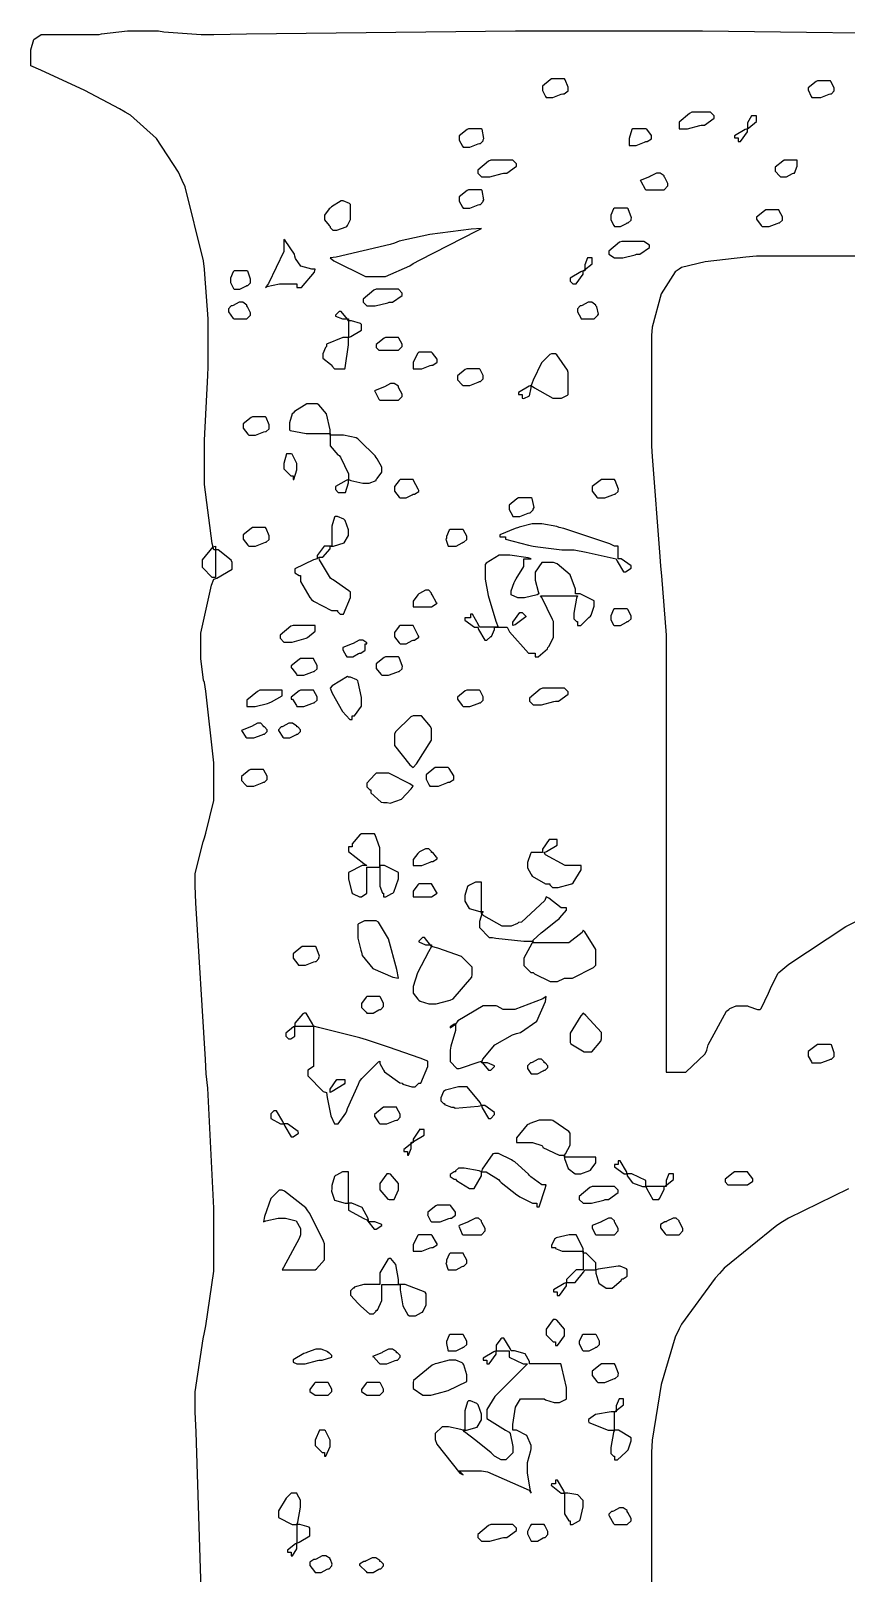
# Model space of a CAD drawing. Extents: x 55 to 302, y 40 to 307.
# Drawn here: x 181.57 to 197.15, y 113.44 to 142.91 of the extents above; entities that cross this region are included whole.
import ezdxf

# ---------------------------------------------------------------- set-up
doc = ezdxf.new("R2010")
doc.units = 0
doc.header["$MEASUREMENT"] = 0

msp = doc.modelspace()

# ---------------------------------------------------------------- linework, layer by layer
at = {"color": 32}
for points in [[(184.846, 112.528), (184.731, 116.136), (184.715, 116.523), (184.715, 116.903), (184.864, 117.917), (184.892, 118.04), (184.918, 118.164), (185.068, 119.209), (185.068, 119.556), (185.068, 120.412), (184.952, 122.706), (184.926, 122.979), (184.908, 123.253), (184.723, 126.252), (184.715, 126.577), (184.715, 126.807), (184.864, 127.415), (184.892, 127.493), (184.918, 127.581), (185.068, 128.204), (185.068, 128.411), (185.068, 128.924), (184.918, 130.291), (184.892, 130.458), (184.874, 130.502), (184.82, 130.919), (184.82, 131.057), (184.82, 131.402), (185.024, 132.318), (185.068, 132.432), (185.128, 132.45), (185.421, 132.624), (185.421, 132.68), (185.421, 132.751), (185.403, 132.795), (185.15, 132.997), (185.068, 132.997), (185.04, 133.113), (184.892, 134.244), (184.892, 134.621), (184.892, 135.088), (184.952, 136.323), (184.962, 136.489), (184.962, 137.09), (184.962, 137.408), (184.9, 138.263), (184.892, 138.359), (184.874, 138.519), (184.519, 139.93), (184.467, 140.053), (184.397, 140.213), (183.974, 140.852), (183.479, 141.297), (183.374, 141.358), (183.268, 141.42), (182.607, 141.773), (181.767, 142.161), (181.574, 142.24), (181.574, 142.486), (181.574, 142.551), (181.631, 142.743), (181.773, 142.839), (181.821, 142.839), (182.879, 142.839), (182.923, 142.857), (183.42, 142.911), (183.585, 142.911), (184.01, 142.911), (184.114, 142.893), (184.829, 142.839), (185.068, 142.839), (185.693, 142.857), (190.832, 142.911), (192.546, 142.911), (194.407, 142.911), (199.38, 142.849)], [(198.191, 138.606), (195.439, 138.606), (195.235, 138.589), (194.459, 138.497), (194.002, 138.387), (193.958, 138.359), (193.886, 138.307), (193.613, 137.884), (193.445, 137.249), (193.428, 137.09), (193.428, 134.973), (193.445, 134.779), (193.587, 132.866), (193.605, 132.68), (193.621, 132.496), (193.711, 131.364), (193.711, 130.987), (193.711, 123.013), (193.958, 123.013), (194.09, 123.013), (194.459, 123.366), (194.487, 123.436), (194.513, 123.534), (194.866, 124.179), (194.91, 124.214), (194.926, 124.231), (195.046, 124.284), (195.086, 124.284), (195.263, 124.284), (195.289, 124.267), (195.454, 124.214), (195.509, 124.214), (195.526, 124.231), (195.667, 124.522), (195.685, 124.567), (195.702, 124.611), (195.844, 124.901), (195.862, 124.919), (196.055, 125.078), (197.141, 125.797), (198.402, 126.427)], [(197.193, 120.782), (196.047, 120.227), (195.932, 120.157), (195.826, 120.086), (194.822, 119.266), (194.733, 119.169), (194.645, 119.08), (194.002, 118.199), (193.958, 118.11), (193.886, 117.952), (193.613, 117.048), (193.445, 115.985), (193.428, 115.747), (193.428, 112.43)]]:
    msp.add_lwpolyline(points, dxfattribs=at)
for points in [[(191.771, 141.993), (191.522, 141.993), (191.496, 141.976), (191.346, 141.857), (191.346, 141.817), (191.346, 141.773), (191.408, 141.658), (191.418, 141.64), (191.488, 141.64), (191.549, 141.64), (191.707, 141.702), (191.735, 141.71), (191.761, 141.71), (191.841, 141.764), (191.841, 141.781), (191.841, 141.835), (191.779, 141.976), (191.771, 141.993)], [(196.497, 141.64), (196.603, 141.64), (196.664, 141.64), (196.822, 141.702), (196.85, 141.71), (196.867, 141.71), (196.92, 141.764), (196.92, 141.781), (196.92, 141.825), (196.858, 141.941), (196.85, 141.957), (196.603, 141.957), (196.576, 141.941), (196.427, 141.821), (196.427, 141.781), (196.427, 141.781), (196.479, 141.658), (196.497, 141.64)], [(193.958, 141.041), (194.028, 141.041), (194.116, 141.041), (194.353, 141.103), (194.381, 141.111), (194.441, 141.111), (194.627, 141.243), (194.627, 141.288), (194.557, 141.358), (194.204, 141.358), (194.16, 141.332), (193.958, 141.166), (193.958, 141.111), (193.958, 141.041)], [(195.263, 141.041), (195.289, 141.059), (195.439, 141.178), (195.439, 141.217), (195.439, 141.288), (195.369, 141.288), (195.341, 141.288), (195.263, 141.155), (195.263, 141.111), (195.263, 141.041), (195.218, 141.024), (195.016, 140.904), (195.016, 140.865), (195.086, 140.865), (195.086, 140.794), (195.13, 140.794), (195.263, 140.98), (195.263, 141.041)], [(190.183, 141.041), (189.935, 141.041), (189.909, 141.024), (189.758, 140.904), (189.758, 140.865), (189.758, 140.82), (189.821, 140.706), (189.83, 140.688), (189.901, 140.688), (189.961, 140.688), (190.12, 140.75), (190.147, 140.758), (190.164, 140.758), (190.217, 140.812), (190.217, 140.829), (190.226, 140.856), (190.199, 141.032), (190.183, 141.041)], [(193.322, 141.041), (193.076, 141.041), (193.058, 141.024), (193.005, 140.852), (193.005, 140.794), (193.005, 140.722), (193.076, 140.722), (193.136, 140.722), (193.295, 140.786), (193.322, 140.794), (193.348, 140.794), (193.428, 140.848), (193.428, 140.865), (193.428, 140.909), (193.339, 141.032), (193.322, 141.041)], [(190.783, 140.442), (190.36, 140.442), (190.315, 140.424), (190.111, 140.251), (190.111, 140.193), (190.183, 140.123), (190.253, 140.123), (190.342, 140.123), (190.579, 140.185), (190.606, 140.193), (190.667, 140.193), (190.853, 140.325), (190.853, 140.37), (190.783, 140.442)], [(195.898, 140.123), (195.968, 140.123), (196.012, 140.123), (196.126, 140.185), (196.144, 140.193), (196.161, 140.193), (196.215, 140.325), (196.215, 140.37), (196.215, 140.442), (195.968, 140.442), (195.941, 140.424), (195.792, 140.305), (195.792, 140.265), (195.792, 140.231), (195.88, 140.133), (195.898, 140.123)], [(193.322, 139.876), (193.675, 139.876), (193.745, 139.947), (193.745, 139.991), (193.683, 140.106), (193.675, 140.123), (193.675, 140.141), (193.595, 140.193), (193.569, 140.193), (193.525, 140.193), (193.409, 140.133), (193.392, 140.123), (193.216, 140.053), (193.225, 140.036), (193.313, 139.886), (193.322, 139.876)], [(190.183, 139.876), (189.935, 139.876), (189.909, 139.86), (189.758, 139.74), (189.758, 139.7), (189.758, 139.656), (189.821, 139.542), (189.83, 139.524), (189.901, 139.524), (189.961, 139.524), (190.12, 139.586), (190.147, 139.594), (190.164, 139.594), (190.217, 139.648), (190.217, 139.664), (190.226, 139.682), (190.199, 139.86), (190.183, 139.876)], [(187.289, 139.524), (187.271, 139.507), (187.185, 139.387), (187.185, 139.347), (187.185, 139.303), (187.271, 139.189), (187.289, 139.171), (187.289, 139.154), (187.343, 139.101), (187.361, 139.101), (187.421, 139.101), (187.598, 139.163), (187.608, 139.171), (187.624, 139.189), (187.678, 139.309), (187.678, 139.347), (187.678, 139.594), (187.66, 139.612), (187.54, 139.664), (187.501, 139.664), (187.501, 139.664), (187.315, 139.551), (187.289, 139.524)], [(192.969, 139.524), (192.723, 139.524), (192.705, 139.507), (192.653, 139.387), (192.653, 139.347), (192.653, 139.303), (192.713, 139.189), (192.723, 139.171), (192.793, 139.171), (192.837, 139.171), (192.951, 139.233), (192.969, 139.241), (192.986, 139.241), (193.04, 139.295), (193.04, 139.311), (193.048, 139.339), (192.986, 139.507), (192.969, 139.524)], [(195.545, 139.171), (195.615, 139.171), (195.676, 139.171), (195.834, 139.233), (195.862, 139.241), (195.878, 139.241), (195.932, 139.295), (195.932, 139.311), (195.932, 139.355), (195.87, 139.471), (195.862, 139.488), (195.615, 139.488), (195.588, 139.471), (195.439, 139.351), (195.439, 139.311), (195.439, 139.311), (195.527, 139.189), (195.545, 139.171)], [(187.289, 138.571), (187.36, 138.519), (187.967, 138.219), (188.171, 138.219), (188.347, 138.219), (188.815, 138.421), (188.877, 138.465), (189.009, 138.537), (190.095, 139.091), (190.183, 139.135), (189.989, 139.119), (189.194, 139.022), (188.612, 138.89), (188.524, 138.854), (188.436, 138.828), (187.404, 138.589), (187.289, 138.571)], [(186.407, 138.924), (186.407, 138.695), (186.116, 138.086), (186.054, 138.006), (186.081, 138.024), (186.325, 138.077), (186.407, 138.077), (186.655, 138.077), (186.655, 138.006), (186.744, 138.006), (186.99, 138.298), (187.008, 138.359), (186.939, 138.359), (186.734, 138.417), (186.628, 138.562), (186.619, 138.606), (186.61, 138.642), (186.434, 138.908), (186.407, 138.924)], [(192.723, 138.571), (192.793, 138.571), (192.881, 138.571), (193.118, 138.634), (193.146, 138.642), (193.207, 138.642), (193.392, 138.774), (193.392, 138.818), (193.286, 138.888), (192.863, 138.888), (192.819, 138.872), (192.617, 138.7), (192.617, 138.642), (192.723, 138.571)], [(192.123, 138.325), (192.079, 138.307), (191.875, 138.188), (191.875, 138.148), (191.875, 138.13), (191.929, 138.077), (191.947, 138.077), (191.991, 138.077), (192.123, 138.263), (192.123, 138.325), (192.15, 138.343), (192.3, 138.462), (192.3, 138.501), (192.3, 138.571), (192.228, 138.571), (192.21, 138.571), (192.158, 138.439), (192.158, 138.395), (192.158, 138.325), (192.123, 138.325)], [(185.702, 138.325), (185.455, 138.325), (185.437, 138.307), (185.385, 138.188), (185.385, 138.148), (185.385, 138.104), (185.445, 137.99), (185.455, 137.972), (185.525, 137.972), (185.569, 137.972), (185.684, 138.034), (185.702, 138.042), (185.72, 138.042), (185.773, 138.096), (185.773, 138.113), (185.773, 138.166), (185.72, 138.316), (185.702, 138.325)], [(187.995, 137.654), (188.067, 137.654), (188.155, 137.654), (188.391, 137.716), (188.419, 137.724), (188.48, 137.724), (188.666, 137.856), (188.666, 137.9), (188.596, 137.972), (188.171, 137.972), (188.127, 137.954), (187.924, 137.782), (187.924, 137.724), (187.995, 137.654)], [(185.455, 137.407), (185.702, 137.407), (185.773, 137.477), (185.773, 137.521), (185.71, 137.637), (185.702, 137.654), (185.702, 137.672), (185.623, 137.724), (185.597, 137.724), (185.553, 137.724), (185.437, 137.663), (185.421, 137.654), (185.403, 137.654), (185.349, 137.601), (185.349, 137.583), (185.349, 137.539), (185.437, 137.416), (185.455, 137.407)], [(192.37, 137.654), (192.37, 137.672), (192.29, 137.724), (192.264, 137.724), (192.22, 137.724), (192.104, 137.663), (192.088, 137.654), (192.07, 137.654), (192.017, 137.601), (192.017, 137.583), (192.017, 137.539), (192.078, 137.425), (192.088, 137.407), (192.334, 137.407), (192.404, 137.477), (192.421, 137.495), (192.387, 137.637), (192.37, 137.654)], [(187.642, 137.054), (187.536, 137.054), (187.219, 136.922), (187.219, 136.878), (187.201, 136.861), (187.149, 136.741), (187.149, 136.701), (187.149, 136.657), (187.297, 136.543), (187.325, 136.525), (187.325, 136.508), (187.377, 136.455), (187.395, 136.455), (187.572, 136.455), (187.58, 136.473), (187.642, 136.91), (187.642, 137.054), (187.686, 137.072), (187.89, 137.192), (187.89, 137.231), (187.89, 137.301), (187.872, 137.319), (187.699, 137.371), (187.642, 137.371), (187.624, 137.399), (187.504, 137.547), (187.465, 137.547), (187.395, 137.477), (187.395, 137.461), (187.527, 137.407), (187.572, 137.407), (187.642, 137.407), (187.642, 137.054)], [(188.243, 136.808), (188.596, 136.808), (188.666, 136.878), (188.666, 136.922), (188.604, 137.038), (188.596, 137.054), (188.347, 137.054), (188.321, 137.038), (188.171, 136.918), (188.171, 136.878), (188.171, 136.861), (188.225, 136.808), (188.243, 136.808)], [(188.877, 136.455), (188.983, 136.455), (189.043, 136.455), (189.203, 136.517), (189.229, 136.525), (189.256, 136.525), (189.335, 136.579), (189.335, 136.595), (189.335, 136.639), (189.247, 136.755), (189.229, 136.772), (188.983, 136.772), (188.965, 136.755), (188.877, 136.583), (188.877, 136.525), (188.877, 136.455)], [(189.83, 136.136), (189.901, 136.136), (189.961, 136.136), (190.12, 136.2), (190.147, 136.208), (190.164, 136.208), (190.217, 136.262), (190.217, 136.278), (190.217, 136.323), (190.155, 136.438), (190.147, 136.455), (189.901, 136.455), (189.873, 136.438), (189.724, 136.318), (189.724, 136.278), (189.724, 136.244), (189.812, 136.146), (189.83, 136.136)], [(191.135, 136.136), (191.091, 136.12), (190.889, 136), (190.889, 135.96), (190.959, 135.96), (190.959, 135.89), (190.989, 135.883), (191.099, 135.935), (191.135, 136.087), (191.135, 136.136), (191.196, 136.092), (191.547, 135.89), (191.665, 135.89), (191.709, 135.89), (191.823, 135.952), (191.841, 135.96), (191.841, 136.385), (191.823, 136.429), (191.62, 136.719), (191.594, 136.737), (191.522, 136.737), (191.487, 136.729), (191.328, 136.569), (191.17, 136.234), (191.135, 136.136)], [(188.243, 135.855), (188.596, 135.855), (188.666, 135.926), (188.666, 135.97), (188.604, 136.085), (188.596, 136.102), (188.596, 136.12), (188.516, 136.172), (188.49, 136.172), (188.445, 136.172), (188.33, 136.112), (188.313, 136.102), (188.137, 136.032), (188.145, 136.023), (188.225, 135.873), (188.243, 135.855)], [(187.642, 134.338), (187.686, 134.322), (187.918, 134.268), (187.995, 134.268), (188.039, 134.268), (188.171, 134.322), (188.171, 134.338), (188.189, 134.356), (188.277, 134.476), (188.277, 134.515), (188.277, 134.577), (188.189, 134.735), (188.171, 134.761), (188.153, 134.789), (187.862, 135.079), (187.818, 135.114), (187.792, 135.132), (187.547, 135.184), (187.465, 135.184), (187.289, 135.184), (187.289, 135.286), (187.219, 135.591), (187.077, 135.767), (187.042, 135.783), (186.936, 135.783), (186.848, 135.783), (186.61, 135.635), (186.583, 135.607), (186.566, 135.591), (186.513, 135.418), (186.513, 135.36), (186.513, 135.29), (186.53, 135.274), (186.834, 135.22), (186.936, 135.22), (187.289, 135.22), (187.289, 135.044), (187.289, 134.983), (187.439, 134.807), (187.465, 134.797), (187.492, 134.763), (187.642, 134.444), (187.642, 134.338), (187.598, 134.322), (187.395, 134.202), (187.395, 134.162), (187.395, 134.145), (187.448, 134.092), (187.465, 134.092), (187.572, 134.092), (187.588, 134.092), (187.642, 134.277), (187.642, 134.338)], [(186.054, 135.537), (185.808, 135.537), (185.78, 135.52), (185.631, 135.401), (185.631, 135.36), (185.631, 135.316), (185.72, 135.202), (185.738, 135.184), (185.808, 135.184), (185.868, 135.184), (186.028, 135.246), (186.054, 135.254), (186.072, 135.254), (186.126, 135.308), (186.126, 135.326), (186.126, 135.38), (186.072, 135.52), (186.054, 135.537)], [(186.655, 134.585), (186.655, 134.647), (186.566, 134.823), (186.549, 134.831), (186.479, 134.831), (186.461, 134.831), (186.407, 134.647), (186.407, 134.585), (186.407, 134.541), (186.539, 134.408), (186.583, 134.408), (186.583, 134.338), (186.601, 134.338), (186.655, 134.524), (186.655, 134.585)], [(188.877, 134.338), (188.63, 134.338), (188.612, 134.322), (188.524, 134.202), (188.524, 134.162), (188.524, 134.118), (188.612, 134.003), (188.63, 133.985), (188.7, 133.985), (188.744, 133.985), (188.859, 134.047), (188.877, 134.056), (188.903, 134.056), (188.983, 134.109), (188.983, 134.126), (188.973, 134.153), (188.885, 134.322), (188.877, 134.338)], [(192.723, 134.338), (192.476, 134.338), (192.448, 134.322), (192.3, 134.202), (192.3, 134.162), (192.3, 134.118), (192.387, 134.003), (192.404, 133.985), (192.476, 133.985), (192.537, 133.985), (192.695, 134.047), (192.723, 134.056), (192.739, 134.056), (192.793, 134.109), (192.793, 134.126), (192.801, 134.153), (192.739, 134.322), (192.723, 134.338)], [(191.135, 133.985), (190.889, 133.985), (190.861, 133.969), (190.712, 133.849), (190.712, 133.809), (190.712, 133.765), (190.773, 133.651), (190.783, 133.633), (190.853, 133.633), (190.913, 133.633), (191.072, 133.695), (191.099, 133.703), (191.116, 133.703), (191.17, 133.756), (191.17, 133.773), (191.188, 133.801), (191.152, 133.977), (191.135, 133.985)], [(187.289, 133.067), (187.355, 133.067), (187.558, 133.125), (187.642, 133.267), (187.642, 133.314), (187.642, 133.376), (187.58, 133.554), (187.572, 133.562), (187.554, 133.58), (187.434, 133.633), (187.395, 133.633), (187.377, 133.616), (187.325, 133.444), (187.325, 133.386), (187.325, 133.067), (187.219, 133.067), (187.175, 133.067), (187.042, 132.883), (187.042, 132.821), (186.971, 132.804), (186.619, 132.632), (186.619, 132.574), (186.619, 132.558), (186.698, 132.504), (186.726, 132.504), (186.726, 132.389), (186.901, 132.081), (186.936, 132.045), (186.971, 132.011), (187.315, 131.833), (187.431, 131.833), (187.431, 131.816), (187.483, 131.763), (187.501, 131.763), (187.545, 131.763), (187.678, 132.081), (187.678, 132.185), (187.65, 132.213), (187.351, 132.424), (187.325, 132.432), (187.297, 132.45), (187.087, 132.804), (187.078, 132.857), (187.149, 132.857), (187.154, 132.854), (187.289, 133.015), (187.289, 133.067)], [(186.054, 133.42), (185.808, 133.42), (185.78, 133.404), (185.631, 133.284), (185.631, 133.244), (185.631, 133.2), (185.72, 133.085), (185.738, 133.067), (185.808, 133.067), (185.868, 133.067), (186.028, 133.13), (186.054, 133.138), (186.072, 133.138), (186.126, 133.192), (186.126, 133.21), (186.126, 133.263), (186.072, 133.404), (186.054, 133.42)], [(189.548, 133.067), (189.654, 133.067), (189.698, 133.067), (189.812, 133.13), (189.83, 133.138), (189.847, 133.138), (189.901, 133.192), (189.901, 133.21), (189.901, 133.254), (189.839, 133.368), (189.83, 133.386), (189.582, 133.386), (189.564, 133.368), (189.512, 133.249), (189.512, 133.21), (189.502, 133.201), (189.538, 133.085), (189.548, 133.067)], [(192.723, 133.067), (192.635, 133.112), (191.753, 133.404), (191.665, 133.42), (191.62, 133.438), (191.335, 133.49), (191.242, 133.49), (191.153, 133.49), (190.905, 133.43), (190.889, 133.42), (190.827, 133.404), (190.536, 133.284), (190.536, 133.244), (190.64, 133.244), (190.64, 133.2), (191.081, 133.085), (191.17, 133.067), (191.258, 133.051), (191.721, 132.997), (191.875, 132.997), (191.952, 132.997), (192.184, 132.949), (192.643, 132.848), (192.757, 132.821), (192.775, 132.777), (192.894, 132.574), (192.933, 132.574), (193.04, 132.644), (193.04, 132.689), (192.854, 132.821), (192.793, 132.821), (192.793, 133.067), (192.723, 133.067)], [(185.102, 132.468), (185.04, 132.468), (184.856, 132.654), (184.856, 132.715), (184.856, 132.803), (185.058, 133.051), (185.102, 133.067), (185.102, 132.468)], [(191.135, 132.821), (191.073, 132.839), (190.722, 132.891), (190.606, 132.891), (190.518, 132.891), (190.27, 132.742), (190.253, 132.715), (190.253, 132.538), (190.253, 132.435), (190.31, 132.121), (190.456, 131.632), (190.5, 131.516), (190.147, 131.516), (190.129, 131.56), (190.009, 131.763), (189.971, 131.763), (189.971, 131.692), (189.865, 131.692), (189.865, 131.648), (190.05, 131.516), (190.111, 131.516), (190.129, 131.472), (190.248, 131.269), (190.288, 131.269), (190.36, 131.34), (190.376, 131.34), (190.43, 131.472), (190.43, 131.516), (190.676, 131.516), (190.72, 131.428), (191.084, 131.021), (191.206, 131.021), (191.206, 130.951), (191.266, 130.951), (191.443, 131.101), (191.452, 131.127), (191.469, 131.145), (191.558, 131.317), (191.558, 131.374), (191.558, 131.622), (191.54, 131.666), (191.338, 132.081), (191.312, 132.115), (192.017, 132.115), (191.999, 132.071), (191.947, 131.787), (191.947, 131.692), (191.947, 131.676), (191.999, 131.622), (192.017, 131.622), (192.017, 131.55), (192.078, 131.55), (192.236, 131.7), (192.264, 131.727), (192.28, 131.745), (192.334, 131.918), (192.334, 131.975), (192.334, 132.019), (192.07, 132.151), (191.981, 132.151), (191.981, 132.243), (191.875, 132.518), (191.629, 132.725), (191.558, 132.751), (191.382, 132.751), (191.338, 132.751), (191.206, 132.566), (191.206, 132.504), (191.206, 132.416), (191.266, 132.195), (191.276, 132.151), (191.248, 132.133), (191.004, 132.079), (190.923, 132.079), (190.879, 132.079), (190.747, 132.133), (190.747, 132.151), (190.747, 132.213), (190.807, 132.372), (190.817, 132.398), (190.843, 132.442), (190.993, 132.673), (190.993, 132.751), (190.993, 132.821), (191.135, 132.821)], [(189.229, 132.151), (189.229, 132.169), (189.176, 132.221), (189.159, 132.221), (189.115, 132.221), (188.999, 132.161), (188.983, 132.151), (188.965, 132.133), (188.877, 132.015), (188.877, 131.975), (188.877, 131.903), (189.229, 131.903), (189.335, 131.975), (189.326, 131.984), (189.238, 132.133), (189.229, 132.151)], [(190.783, 131.55), (190.783, 131.612), (190.915, 131.798), (190.959, 131.798), (191.029, 131.727), (191.033, 131.717), (190.827, 131.56), (190.783, 131.55)], [(192.723, 131.55), (192.793, 131.55), (192.837, 131.55), (192.951, 131.614), (192.969, 131.622), (192.986, 131.622), (193.04, 131.676), (193.04, 131.692), (193.04, 131.736), (192.978, 131.852), (192.969, 131.869), (192.723, 131.869), (192.705, 131.852), (192.653, 131.732), (192.653, 131.692), (192.653, 131.658), (192.705, 131.56), (192.723, 131.55)], [(187.008, 131.55), (186.583, 131.55), (186.539, 131.534), (186.337, 131.361), (186.337, 131.304), (186.407, 131.233), (186.479, 131.233), (186.567, 131.233), (186.788, 131.295), (186.832, 131.304), (186.858, 131.322), (187.008, 131.441), (187.008, 131.48), (187.008, 131.55)], [(188.877, 131.55), (188.63, 131.55), (188.612, 131.534), (188.524, 131.414), (188.524, 131.374), (188.524, 131.33), (188.612, 131.215), (188.63, 131.197), (188.7, 131.197), (188.744, 131.197), (188.859, 131.261), (188.877, 131.269), (188.903, 131.269), (188.983, 131.323), (188.983, 131.34), (188.973, 131.358), (188.885, 131.534), (188.877, 131.55)], [(187.995, 131.197), (187.995, 131.215), (187.916, 131.269), (187.89, 131.269), (187.846, 131.269), (187.73, 131.207), (187.714, 131.197), (187.537, 131.127), (187.537, 131.083), (187.598, 130.969), (187.608, 130.951), (187.678, 130.951), (187.722, 130.951), (187.836, 131.013), (187.854, 131.021), (187.88, 131.021), (187.96, 131.075), (187.96, 131.093), (187.96, 131.197), (187.995, 131.197)], [(186.655, 130.598), (186.726, 130.598), (186.786, 130.598), (186.945, 130.66), (186.972, 130.668), (186.989, 130.668), (187.042, 130.722), (187.042, 130.74), (187.042, 130.784), (186.98, 130.899), (186.972, 130.917), (186.726, 130.917), (186.698, 130.899), (186.549, 130.78), (186.549, 130.74), (186.557, 130.732), (186.646, 130.616), (186.655, 130.598)], [(188.596, 130.951), (188.347, 130.951), (188.321, 130.934), (188.171, 130.815), (188.171, 130.774), (188.171, 130.73), (188.259, 130.616), (188.277, 130.598), (188.347, 130.598), (188.409, 130.598), (188.568, 130.66), (188.596, 130.668), (188.612, 130.668), (188.666, 130.722), (188.666, 130.74), (188.674, 130.766), (188.612, 130.934), (188.596, 130.951)], [(187.289, 130.351), (187.333, 130.255), (187.527, 129.906), (187.667, 129.752), (187.714, 129.752), (187.714, 129.822), (187.758, 129.822), (187.89, 130.008), (187.89, 130.069), (187.89, 130.175), (187.827, 130.466), (187.818, 130.492), (187.801, 130.51), (187.681, 130.564), (187.642, 130.564), (187.624, 130.573), (187.333, 130.395), (187.289, 130.351)], [(185.702, 129.999), (185.773, 129.999), (185.862, 129.999), (186.098, 130.061), (186.126, 130.069), (186.17, 130.087), (186.373, 130.207), (186.373, 130.245), (186.373, 130.315), (185.95, 130.315), (185.906, 130.289), (185.702, 130.124), (185.702, 130.069), (185.702, 129.999)], [(186.655, 129.999), (186.726, 129.999), (186.786, 129.999), (186.945, 130.061), (186.972, 130.069), (186.989, 130.069), (187.042, 130.123), (187.042, 130.139), (187.042, 130.183), (186.98, 130.299), (186.972, 130.315), (186.726, 130.315), (186.698, 130.299), (186.549, 130.179), (186.549, 130.139), (186.575, 130.139), (186.646, 130.017), (186.655, 129.999)], [(189.83, 129.999), (189.901, 129.999), (189.961, 129.999), (190.12, 130.061), (190.147, 130.069), (190.164, 130.069), (190.217, 130.123), (190.217, 130.139), (190.217, 130.183), (190.155, 130.299), (190.147, 130.315), (189.901, 130.315), (189.873, 130.299), (189.724, 130.179), (189.724, 130.139), (189.724, 130.139), (189.812, 130.017), (189.83, 129.999)], [(191.771, 130.351), (191.346, 130.351), (191.302, 130.335), (191.099, 130.163), (191.099, 130.105), (191.17, 130.035), (191.242, 130.035), (191.33, 130.035), (191.566, 130.096), (191.594, 130.105), (191.655, 130.105), (191.841, 130.237), (191.841, 130.281), (191.771, 130.351)], [(185.702, 129.399), (185.773, 129.399), (185.834, 129.399), (185.993, 129.461), (186.02, 129.469), (186.037, 129.469), (186.09, 129.523), (186.09, 129.54), (186.09, 129.558), (186.037, 129.61), (186.02, 129.61), (186.02, 129.628), (185.966, 129.682), (185.95, 129.682), (185.906, 129.682), (185.79, 129.62), (185.773, 129.61), (185.597, 129.54), (185.597, 129.54), (185.684, 129.417), (185.702, 129.399)], [(186.407, 129.399), (186.479, 129.399), (186.523, 129.399), (186.637, 129.461), (186.655, 129.469), (186.672, 129.469), (186.726, 129.523), (186.726, 129.54), (186.726, 129.558), (186.672, 129.61), (186.655, 129.61), (186.655, 129.628), (186.575, 129.682), (186.549, 129.682), (186.505, 129.682), (186.389, 129.62), (186.373, 129.61), (186.355, 129.61), (186.303, 129.558), (186.303, 129.54), (186.303, 129.54), (186.389, 129.417), (186.407, 129.399)], [(188.877, 128.834), (188.939, 128.906), (189.229, 129.357), (189.229, 129.505), (189.229, 129.576), (189.212, 129.62), (189.039, 129.822), (188.983, 129.822), (188.877, 129.822), (188.832, 129.806), (188.542, 129.514), (188.524, 129.469), (188.524, 129.399), (188.524, 129.258), (188.815, 128.888), (188.877, 128.834)], [(185.702, 128.481), (185.773, 128.481), (185.834, 128.481), (185.993, 128.543), (186.02, 128.552), (186.037, 128.552), (186.09, 128.605), (186.09, 128.623), (186.09, 128.668), (186.028, 128.782), (186.02, 128.8), (185.773, 128.8), (185.746, 128.782), (185.597, 128.663), (185.597, 128.623), (185.597, 128.589), (185.684, 128.499), (185.702, 128.481)], [(189.548, 128.834), (189.301, 128.834), (189.273, 128.818), (189.125, 128.698), (189.125, 128.658), (189.125, 128.614), (189.185, 128.499), (189.195, 128.481), (189.301, 128.481), (189.362, 128.481), (189.52, 128.543), (189.548, 128.552), (189.574, 128.552), (189.654, 128.605), (189.654, 128.623), (189.654, 128.677), (189.564, 128.818), (189.548, 128.834)], [(188.877, 128.481), (188.815, 128.525), (188.411, 128.728), (188.277, 128.728), (188.171, 128.728), (188.145, 128.702), (187.995, 128.536), (187.995, 128.481), (187.995, 128.465), (188.049, 128.411), (188.067, 128.411), (188.067, 128.35), (188.269, 128.174), (188.313, 128.165), (188.383, 128.165), (188.436, 128.156), (188.656, 128.23), (188.841, 128.429), (188.877, 128.481)], [(188.243, 126.964), (188.243, 126.611), (188.243, 126.567), (188.295, 126.435), (188.313, 126.435), (188.313, 126.365), (188.357, 126.365), (188.472, 126.427), (188.49, 126.435), (188.506, 126.453), (188.596, 126.705), (188.596, 126.788), (188.596, 126.832), (188.331, 126.964), (188.243, 126.964), (188.243, 127.212), (188.243, 127.301), (188.153, 127.547), (188.137, 127.565), (187.89, 127.565), (187.862, 127.547), (187.714, 127.375), (187.714, 127.317), (187.642, 127.317), (187.642, 127.229), (187.933, 127), (187.995, 126.964), (187.906, 126.964), (187.642, 126.832), (187.642, 126.788), (187.642, 126.699), (187.704, 126.453), (187.714, 126.435), (187.73, 126.419), (187.85, 126.365), (187.89, 126.365), (187.995, 126.435), (187.995, 126.93), (188.243, 126.93), (188.243, 126.964)], [(191.135, 127.212), (191.117, 127.186), (191.065, 127.021), (191.065, 126.964), (191.065, 126.92), (191.125, 126.806), (191.135, 126.788), (191.152, 126.762), (191.404, 126.611), (191.488, 126.611), (191.488, 126.595), (191.54, 126.541), (191.558, 126.541), (191.647, 126.541), (191.884, 126.603), (191.911, 126.611), (191.937, 126.629), (192.088, 126.881), (192.088, 126.964), (191.911, 126.964), (191.779, 126.964), (191.408, 127.168), (191.382, 127.212), (191.426, 127.23), (191.629, 127.35), (191.629, 127.389), (191.629, 127.459), (191.522, 127.459), (191.478, 127.459), (191.346, 127.274), (191.346, 127.212), (191.135, 127.212)], [(189.229, 127.212), (189.229, 127.23), (189.176, 127.283), (189.159, 127.283), (189.115, 127.283), (188.999, 127.222), (188.983, 127.212), (188.965, 127.194), (188.877, 127.076), (188.877, 127.036), (188.877, 126.964), (188.983, 126.964), (189.043, 126.964), (189.203, 127.028), (189.229, 127.036), (189.256, 127.036), (189.335, 127.09), (189.335, 127.106), (189.326, 127.124), (189.253, 127.212), (189.229, 127.212)], [(189.229, 126.611), (188.983, 126.611), (188.965, 126.595), (188.877, 126.475), (188.877, 126.435), (188.877, 126.365), (189.229, 126.365), (189.335, 126.435), (189.326, 126.453), (189.238, 126.595), (189.229, 126.611)], [(191.418, 126.365), (191.39, 126.294), (190.949, 125.881), (190.889, 125.871), (190.871, 125.855), (190.751, 125.801), (190.712, 125.801), (190.58, 125.801), (190.227, 126.004), (190.183, 126.048), (190.183, 126.647), (190.111, 126.647), (190.067, 126.647), (189.953, 126.587), (189.935, 126.577), (189.917, 126.56), (189.865, 126.388), (189.865, 126.33), (189.865, 126.284), (189.948, 126.14), (190.15, 126.082), (190.217, 126.082), (190.199, 126.056), (190.147, 125.891), (190.147, 125.835), (190.147, 125.775), (190.332, 125.589), (190.394, 125.589), (190.454, 125.572), (190.991, 125.519), (191.17, 125.519), (191.143, 125.475), (190.993, 125.191), (190.993, 125.096), (190.993, 125.052), (191.125, 124.919), (191.17, 124.919), (191.196, 124.893), (191.493, 124.743), (191.594, 124.743), (191.638, 124.743), (191.753, 124.805), (191.771, 124.813), (191.919, 124.813), (192.326, 125.016), (192.37, 125.06), (192.37, 125.236), (192.37, 125.36), (192.158, 125.695), (192.123, 125.729), (192.106, 125.685), (191.853, 125.483), (191.771, 125.483), (191.17, 125.483), (191.17, 125.537), (191.32, 125.678), (191.346, 125.695), (191.372, 125.713), (191.637, 125.925), (191.665, 125.942), (191.681, 125.96), (191.805, 126.106), (191.805, 126.154), (191.707, 126.154), (191.47, 126.339), (191.418, 126.365)], [(188.596, 124.813), (188.568, 124.973), (188.409, 125.559), (188.215, 125.88), (188.171, 125.906), (187.995, 125.906), (187.95, 125.906), (187.836, 125.845), (187.818, 125.835), (187.818, 125.659), (187.818, 125.571), (187.88, 125.342), (187.89, 125.306), (187.906, 125.246), (188.109, 124.994), (188.49, 124.831), (188.596, 124.813)], [(189.229, 125.413), (189.168, 125.316), (188.959, 124.911), (188.877, 124.653), (188.877, 124.567), (188.877, 124.522), (188.965, 124.408), (188.983, 124.39), (189.009, 124.372), (189.174, 124.318), (189.229, 124.318), (189.317, 124.318), (189.556, 124.382), (189.582, 124.39), (189.644, 124.416), (189.997, 124.831), (190.007, 124.883), (190.007, 124.954), (190.007, 125.021), (189.803, 125.224), (189.352, 125.386), (189.229, 125.413), (189.212, 125.44), (189.092, 125.589), (189.053, 125.589), (188.983, 125.519), (188.983, 125.502), (189.115, 125.448), (189.159, 125.448), (189.229, 125.448), (189.229, 125.413)], [(187.008, 125.413), (186.76, 125.413), (186.734, 125.396), (186.583, 125.276), (186.583, 125.236), (186.583, 125.192), (186.672, 125.078), (186.69, 125.06), (186.76, 125.06), (186.822, 125.06), (186.98, 125.122), (187.008, 125.13), (187.024, 125.13), (187.078, 125.184), (187.078, 125.2), (187.087, 125.228), (187.024, 125.404), (187.008, 125.413)], [(187.995, 124.142), (188.067, 124.142), (188.111, 124.142), (188.225, 124.205), (188.243, 124.214), (188.259, 124.214), (188.313, 124.267), (188.313, 124.284), (188.313, 124.328), (188.251, 124.444), (188.243, 124.46), (187.995, 124.46), (187.977, 124.444), (187.89, 124.324), (187.89, 124.284), (187.89, 124.249), (187.977, 124.16), (187.995, 124.142)], [(190.183, 123.226), (190.199, 123.2), (190.319, 123.049), (190.36, 123.049), (190.43, 123.119), (190.43, 123.137), (190.298, 123.19), (190.253, 123.19), (190.183, 123.19), (190.209, 123.261), (190.438, 123.539), (190.773, 123.729), (190.853, 123.755), (190.931, 123.773), (191.24, 123.989), (191.408, 124.364), (191.418, 124.46), (191.356, 124.416), (190.818, 124.214), (190.64, 124.214), (190.596, 124.214), (190.482, 124.276), (190.464, 124.284), (190.394, 124.284), (190.217, 124.284), (189.732, 123.993), (189.688, 123.931), (189.661, 123.931), (189.582, 123.879), (189.582, 123.861), (189.688, 123.931), (189.688, 123.808), (189.6, 123.508), (189.582, 123.436), (189.582, 123.26), (189.582, 123.216), (189.714, 123.083), (189.758, 123.083), (189.785, 123.093), (190.139, 123.209), (190.183, 123.226)], [(188.243, 123.226), (188.243, 123.182), (188.303, 123.067), (188.313, 123.049), (188.33, 123.023), (188.622, 122.812), (188.666, 122.803), (188.682, 122.785), (188.855, 122.731), (188.913, 122.731), (188.983, 122.803), (189.027, 122.803), (189.159, 123.121), (189.159, 123.226), (189.009, 123.279), (188.409, 123.49), (187.985, 123.632), (187.924, 123.649), (187.862, 123.667), (187.069, 123.869), (186.972, 123.895), (186.954, 123.939), (186.834, 124.142), (186.796, 124.142), (186.768, 124.126), (186.619, 123.953), (186.619, 123.895), (186.592, 123.879), (186.443, 123.759), (186.443, 123.719), (186.443, 123.702), (186.495, 123.649), (186.513, 123.649), (186.539, 123.649), (186.619, 123.702), (186.619, 123.719), (186.619, 123.895), (186.972, 123.895), (186.972, 123.119), (186.866, 123.049), (186.866, 122.944), (187.157, 122.644), (187.219, 122.626), (187.235, 122.53), (187.307, 122.181), (187.373, 122.025), (187.395, 122.025), (187.448, 122.025), (187.59, 122.229), (187.608, 122.273), (187.624, 122.318), (187.836, 122.785), (187.854, 122.837), (187.898, 122.891), (188.215, 123.209), (188.243, 123.226)], [(192.123, 124.142), (192.079, 124.09), (191.875, 123.759), (191.875, 123.649), (191.875, 123.578), (191.893, 123.552), (192.144, 123.402), (192.228, 123.402), (192.29, 123.402), (192.466, 123.605), (192.476, 123.649), (192.476, 123.773), (192.176, 124.098), (192.123, 124.142)], [(196.85, 123.542), (196.603, 123.542), (196.576, 123.526), (196.427, 123.406), (196.427, 123.366), (196.427, 123.322), (196.488, 123.208), (196.497, 123.19), (196.603, 123.19), (196.664, 123.19), (196.822, 123.252), (196.85, 123.26), (196.867, 123.26), (196.92, 123.314), (196.92, 123.332), (196.92, 123.385), (196.867, 123.534), (196.85, 123.542)], [(191.135, 122.979), (191.206, 122.979), (191.25, 122.979), (191.364, 123.041), (191.382, 123.049), (191.399, 123.049), (191.452, 123.103), (191.452, 123.119), (191.452, 123.137), (191.399, 123.19), (191.382, 123.19), (191.382, 123.208), (191.328, 123.26), (191.312, 123.26), (191.268, 123.26), (191.152, 123.2), (191.135, 123.19), (191.117, 123.19), (191.065, 123.137), (191.065, 123.119), (191.065, 123.085), (191.125, 122.989), (191.135, 122.979)], [(187.289, 122.626), (187.289, 122.688), (187.421, 122.873), (187.465, 122.873), (187.572, 122.873), (187.572, 122.803), (187.562, 122.785), (187.333, 122.644), (187.289, 122.626)], [(190.183, 122.378), (190.155, 122.432), (189.912, 122.731), (189.83, 122.731), (189.742, 122.731), (189.494, 122.67), (189.478, 122.66), (189.46, 122.644), (189.406, 122.524), (189.406, 122.484), (189.406, 122.468), (189.46, 122.414), (189.478, 122.414), (189.478, 122.397), (189.61, 122.344), (189.654, 122.344), (189.68, 122.327), (190.121, 122.362), (190.183, 122.378), (190.199, 122.334), (190.319, 122.131), (190.36, 122.131), (190.43, 122.202), (190.43, 122.246), (190.244, 122.378), (190.183, 122.378)], [(188.243, 122.025), (188.313, 122.025), (188.374, 122.025), (188.532, 122.089), (188.56, 122.097), (188.576, 122.097), (188.63, 122.151), (188.63, 122.167), (188.63, 122.211), (188.568, 122.327), (188.56, 122.344), (188.313, 122.344), (188.286, 122.327), (188.137, 122.207), (188.137, 122.167), (188.145, 122.159), (188.225, 122.043), (188.243, 122.025)], [(186.407, 122.025), (186.389, 122.069), (186.269, 122.273), (186.231, 122.273), (186.213, 122.273), (186.16, 122.22), (186.16, 122.202), (186.16, 122.131), (186.16, 122.131), (186.345, 122.025), (186.407, 122.025), (186.425, 121.981), (186.544, 121.779), (186.583, 121.779), (186.69, 121.849), (186.68, 121.877), (186.475, 122.025), (186.407, 122.025)], [(191.771, 121.426), (191.787, 121.453), (191.875, 121.619), (191.875, 121.672), (191.875, 121.849), (191.849, 121.877), (191.549, 122.089), (191.522, 122.097), (191.346, 122.097), (191.284, 122.097), (191.108, 122.035), (191.099, 122.025), (191.055, 122.009), (190.853, 121.757), (190.853, 121.672), (191.099, 121.672), (191.16, 121.672), (191.336, 121.612), (191.346, 121.602), (191.354, 121.576), (191.666, 121.426), (191.771, 121.426), (191.771, 121.363), (191.839, 121.171), (191.972, 121.073), (192.017, 121.073), (192.078, 121.073), (192.254, 121.135), (192.264, 121.143), (192.28, 121.161), (192.37, 121.281), (192.37, 121.32), (192.37, 121.392), (191.771, 121.392), (191.771, 121.426)], [(188.877, 121.672), (188.85, 121.656), (188.7, 121.536), (188.7, 121.496), (188.772, 121.496), (188.772, 121.426), (188.788, 121.426), (188.842, 121.558), (188.842, 121.602), (188.842, 121.672), (188.886, 121.69), (189.089, 121.81), (189.089, 121.849), (189.089, 121.921), (189.019, 121.921), (189.005, 121.926), (188.877, 121.736), (188.877, 121.672)], [(190.183, 121.109), (190.271, 121.109), (190.508, 120.96), (190.536, 120.933), (190.562, 120.906), (190.861, 120.668), (190.889, 120.65), (190.915, 120.633), (191.159, 120.51), (191.242, 120.51), (191.242, 120.438), (191.286, 120.438), (191.4, 120.792), (191.418, 120.862), (191.338, 120.862), (191.125, 121.012), (191.099, 121.039), (191.081, 121.065), (190.817, 121.303), (190.783, 121.32), (190.755, 121.338), (190.511, 121.462), (190.43, 121.462), (190.402, 121.453), (190.199, 121.163), (190.183, 121.109), (190.139, 121.127), (189.854, 121.179), (189.758, 121.179), (189.741, 121.179), (189.688, 121.127), (189.688, 121.109), (189.661, 121.109), (189.582, 121.056), (189.582, 121.039), (189.582, 121.021), (189.661, 120.967), (189.688, 120.967), (189.705, 120.941), (189.957, 120.79), (190.041, 120.79), (190.041, 120.79), (190.183, 121.03), (190.183, 121.109)], [(193.322, 120.826), (193.322, 120.897), (193.322, 120.941), (193.058, 121.073), (192.969, 121.073), (192.951, 121.117), (192.832, 121.32), (192.793, 121.32), (192.793, 121.249), (192.723, 121.249), (192.723, 121.205), (192.907, 121.073), (192.969, 121.073), (192.969, 121.03), (193.066, 120.898), (193.257, 120.826), (193.322, 120.826), (193.339, 120.782), (193.459, 120.58), (193.499, 120.58), (193.569, 120.58), (193.585, 120.598), (193.675, 120.77), (193.675, 120.826), (193.701, 120.844), (193.851, 120.964), (193.851, 121.003), (193.851, 121.073), (193.781, 121.073), (193.763, 121.073), (193.711, 120.941), (193.711, 120.897), (193.711, 120.826), (193.322, 120.826)], [(187.642, 120.51), (187.642, 121.109), (187.572, 121.109), (187.527, 121.109), (187.412, 121.048), (187.395, 121.039), (187.377, 121.021), (187.325, 120.849), (187.325, 120.79), (187.315, 120.74), (187.377, 120.571), (187.576, 120.51), (187.642, 120.51), (187.642, 120.438), (187.642, 120.377), (187.933, 120.219), (187.995, 120.191), (188.013, 120.165), (188.131, 120.015), (188.171, 120.015), (188.277, 120.085), (188.277, 120.103), (188.145, 120.157), (188.101, 120.157), (188.031, 120.157), (188.021, 120.219), (187.903, 120.427), (187.707, 120.51), (187.642, 120.51)], [(188.596, 120.826), (188.596, 120.888), (188.445, 121.065), (188.419, 121.073), (188.375, 121.073), (188.243, 120.888), (188.243, 120.826), (188.243, 120.766), (188.391, 120.589), (188.419, 120.58), (188.49, 120.58), (188.516, 120.58), (188.596, 120.766), (188.596, 120.826)], [(195.263, 121.109), (195.016, 121.109), (194.988, 121.092), (194.84, 120.972), (194.84, 120.933), (194.84, 120.916), (194.892, 120.862), (194.91, 120.862), (195.263, 120.862), (195.369, 120.933), (195.369, 120.977), (195.279, 121.092), (195.263, 121.109)], [(187.008, 119.239), (187.034, 119.257), (187.185, 119.429), (187.185, 119.485), (187.185, 119.732), (187.167, 119.786), (186.901, 120.315), (186.866, 120.367), (186.83, 120.421), (186.417, 120.74), (186.373, 120.756), (186.318, 120.756), (186.157, 120.602), (186.037, 120.255), (186.02, 120.157), (186.064, 120.174), (186.296, 120.227), (186.373, 120.227), (186.439, 120.227), (186.642, 120.171), (186.726, 120.028), (186.726, 119.98), (186.726, 119.908), (186.698, 119.838), (186.399, 119.283), (186.373, 119.239), (187.008, 119.239)], [(192.123, 120.51), (192.194, 120.51), (192.282, 120.51), (192.519, 120.571), (192.546, 120.58), (192.607, 120.58), (192.793, 120.712), (192.793, 120.756), (192.723, 120.826), (192.3, 120.826), (192.256, 120.81), (192.052, 120.638), (192.052, 120.58), (192.123, 120.51)], [(189.229, 120.157), (189.335, 120.157), (189.396, 120.157), (189.556, 120.219), (189.582, 120.227), (189.609, 120.227), (189.688, 120.281), (189.688, 120.297), (189.688, 120.341), (189.6, 120.457), (189.582, 120.474), (189.335, 120.474), (189.308, 120.457), (189.159, 120.337), (189.159, 120.297), (189.15, 120.289), (189.212, 120.174), (189.229, 120.157)], [(189.83, 119.908), (190.183, 119.908), (190.253, 119.98), (190.253, 120.025), (190.191, 120.139), (190.183, 120.157), (190.183, 120.174), (190.129, 120.227), (190.111, 120.227), (190.067, 120.227), (189.953, 120.166), (189.935, 120.157), (189.758, 120.085), (189.749, 120.069), (189.812, 119.918), (189.83, 119.908)], [(192.37, 119.908), (192.723, 119.908), (192.793, 119.98), (192.793, 120.025), (192.731, 120.139), (192.723, 120.157), (192.723, 120.174), (192.669, 120.227), (192.653, 120.227), (192.609, 120.227), (192.492, 120.166), (192.476, 120.157), (192.3, 120.085), (192.3, 120.041), (192.352, 119.918), (192.37, 119.908)], [(193.958, 120.157), (193.958, 120.174), (193.904, 120.227), (193.887, 120.227), (193.843, 120.227), (193.727, 120.166), (193.711, 120.157), (193.683, 120.157), (193.605, 120.103), (193.605, 120.085), (193.605, 120.041), (193.693, 119.926), (193.711, 119.908), (193.958, 119.908), (194.028, 119.98), (194.028, 120.025), (193.966, 120.148), (193.958, 120.157)], [(189.229, 119.908), (188.983, 119.908), (188.965, 119.892), (188.877, 119.72), (188.877, 119.662), (188.877, 119.592), (188.983, 119.592), (189.043, 119.592), (189.203, 119.654), (189.229, 119.662), (189.256, 119.662), (189.335, 119.716), (189.335, 119.732), (189.326, 119.75), (189.238, 119.892), (189.229, 119.908)], [(192.37, 119.239), (192.37, 119.175), (192.427, 118.984), (192.568, 118.886), (192.617, 118.886), (192.677, 118.886), (192.854, 119.036), (192.863, 119.063), (192.889, 119.063), (192.969, 119.116), (192.969, 119.133), (192.969, 119.239), (192.951, 119.257), (192.832, 119.309), (192.793, 119.309), (192.793, 119.309), (192.414, 119.248), (192.37, 119.239), (192.37, 119.309), (192.37, 119.371), (192.184, 119.556), (192.123, 119.556), (192.123, 119.644), (191.991, 119.908), (191.947, 119.908), (191.859, 119.908), (191.611, 119.848), (191.594, 119.838), (191.576, 119.822), (191.522, 119.702), (191.522, 119.662), (191.594, 119.662), (191.594, 119.645), (191.727, 119.592), (191.771, 119.592), (192.123, 119.592), (192.123, 119.239), (192.052, 119.239), (191.99, 119.239), (191.805, 119.054), (191.805, 118.992), (191.761, 118.976), (191.558, 118.856), (191.558, 118.816), (191.629, 118.816), (191.629, 118.746), (191.673, 118.746), (191.805, 118.932), (191.805, 118.992), (191.911, 118.992), (191.972, 118.992), (192.13, 119.195), (192.158, 119.239), (192.37, 119.239)], [(188.243, 118.956), (187.995, 118.956), (187.933, 118.956), (187.748, 118.904), (187.748, 118.886), (187.73, 118.886), (187.678, 118.834), (187.678, 118.816), (187.678, 118.755), (187.827, 118.595), (187.854, 118.569), (187.88, 118.543), (188.046, 118.393), (188.101, 118.393), (188.117, 118.393), (188.171, 118.447), (188.171, 118.463), (188.197, 118.463), (188.277, 118.649), (188.277, 118.71), (188.277, 118.956), (188.63, 118.956), (188.63, 118.856), (188.678, 118.551), (188.779, 118.375), (188.806, 118.357), (188.877, 118.357), (188.921, 118.357), (189.035, 118.419), (189.053, 118.427), (189.071, 118.445), (189.125, 118.565), (189.125, 118.604), (189.125, 118.78), (189.107, 118.807), (188.722, 118.956), (188.596, 118.956), (188.596, 119.052), (188.546, 119.337), (188.451, 119.451), (188.419, 119.451), (188.391, 119.433), (188.243, 119.182), (188.243, 119.098), (188.243, 118.956)], [(189.548, 119.239), (189.654, 119.239), (189.698, 119.239), (189.812, 119.301), (189.83, 119.309), (189.847, 119.309), (189.901, 119.363), (189.901, 119.379), (189.901, 119.423), (189.839, 119.539), (189.83, 119.556), (189.582, 119.556), (189.564, 119.539), (189.512, 119.42), (189.512, 119.379), (189.502, 119.371), (189.538, 119.248), (189.548, 119.239)], [(191.771, 118.04), (191.771, 118.102), (191.62, 118.278), (191.594, 118.287), (191.55, 118.287), (191.418, 118.102), (191.418, 118.04), (191.418, 117.996), (191.55, 117.864), (191.594, 117.864), (191.594, 117.792), (191.638, 117.792), (191.771, 117.978), (191.771, 118.04)], [(189.83, 116.17), (189.786, 116.188), (189.555, 116.24), (189.478, 116.24), (189.434, 116.24), (189.301, 116.108), (189.301, 116.064), (189.301, 115.994), (189.327, 115.905), (189.768, 115.35), (189.83, 115.322), (189.758, 115.394), (190.183, 115.394), (190.298, 115.376), (191.091, 115.024), (191.135, 114.97), (191.117, 115.014), (191.065, 115.353), (191.065, 115.465), (191.065, 115.553), (191.125, 115.783), (191.135, 115.817), (191.135, 115.882), (191.051, 116.073), (190.849, 116.17), (190.783, 116.17), (190.783, 116.282), (190.831, 116.615), (190.926, 116.769), (190.959, 116.769), (191.382, 116.769), (191.408, 116.753), (191.574, 116.699), (191.629, 116.699), (191.673, 116.699), (191.787, 116.761), (191.805, 116.769), (191.805, 116.84), (191.805, 116.99), (191.717, 117.369), (191.699, 117.439), (191.099, 117.439), (191.099, 117.487), (191.015, 117.63), (190.813, 117.687), (190.747, 117.687), (190.729, 117.731), (190.609, 117.934), (190.57, 117.934), (190.552, 117.917), (190.464, 117.797), (190.464, 117.758), (190.464, 117.687), (190.42, 117.669), (190.217, 117.551), (190.217, 117.511), (190.288, 117.511), (190.288, 117.439), (190.332, 117.439), (190.464, 117.625), (190.464, 117.687), (190.712, 117.687), (190.712, 117.615), (190.712, 117.571), (190.977, 117.439), (191.065, 117.439), (191.037, 117.413), (190.535, 116.911), (190.464, 116.84), (190.438, 116.814), (190.288, 116.57), (190.288, 116.487), (190.288, 116.399), (190.64, 116.17), (190.712, 116.134), (190.729, 116.108), (190.783, 115.864), (190.783, 115.781), (190.783, 115.737), (190.65, 115.605), (190.606, 115.605), (190.562, 115.605), (190.446, 115.667), (190.43, 115.675), (190.368, 115.737), (190.076, 115.977), (189.857, 116.144), (189.83, 116.17), (189.896, 116.17), (190.099, 116.228), (190.183, 116.37), (190.183, 116.417), (190.183, 116.479), (190.12, 116.655), (190.111, 116.663), (190.094, 116.681), (189.974, 116.733), (189.935, 116.733), (189.917, 116.717), (189.865, 116.545), (189.865, 116.487), (189.865, 116.17), (189.83, 116.17)], [(189.548, 117.687), (189.654, 117.687), (189.698, 117.687), (189.812, 117.749), (189.83, 117.758), (189.847, 117.758), (189.901, 117.811), (189.901, 117.828), (189.901, 117.872), (189.839, 117.988), (189.83, 118.004), (189.582, 118.004), (189.564, 117.988), (189.512, 117.868), (189.512, 117.828), (189.512, 117.828), (189.538, 117.705), (189.548, 117.687)], [(192.123, 117.687), (192.194, 117.687), (192.238, 117.687), (192.352, 117.749), (192.37, 117.758), (192.387, 117.758), (192.44, 117.811), (192.44, 117.828), (192.44, 117.872), (192.378, 117.988), (192.37, 118.004), (192.123, 118.004), (192.106, 117.988), (192.052, 117.868), (192.052, 117.828), (192.052, 117.828), (192.106, 117.705), (192.123, 117.687)], [(186.655, 117.439), (186.726, 117.439), (186.814, 117.439), (187.051, 117.503), (187.078, 117.511), (187.139, 117.511), (187.325, 117.565), (187.325, 117.581), (187.325, 117.599), (187.271, 117.651), (187.255, 117.651), (187.255, 117.669), (187.123, 117.722), (187.078, 117.722), (187.016, 117.722), (186.858, 117.661), (186.832, 117.651), (186.788, 117.635), (186.583, 117.515), (186.583, 117.475), (186.655, 117.439)], [(188.243, 117.439), (188.313, 117.439), (188.374, 117.439), (188.532, 117.503), (188.56, 117.511), (188.576, 117.511), (188.63, 117.565), (188.63, 117.581), (188.63, 117.599), (188.576, 117.651), (188.56, 117.651), (188.56, 117.669), (188.48, 117.722), (188.454, 117.722), (188.409, 117.722), (188.294, 117.661), (188.277, 117.651), (188.101, 117.581), (188.117, 117.573), (188.225, 117.457), (188.243, 117.439)], [(189.83, 117.439), (189.812, 117.457), (189.692, 117.511), (189.654, 117.511), (189.566, 117.511), (189.327, 117.449), (189.301, 117.439), (189.239, 117.413), (188.885, 117.122), (188.877, 117.086), (188.877, 117.016), (188.877, 116.972), (189.063, 116.84), (189.125, 116.84), (189.213, 116.84), (189.434, 116.902), (189.478, 116.91), (189.548, 116.928), (189.901, 117.101), (189.901, 117.158), (189.901, 117.228), (189.847, 117.423), (189.83, 117.439)], [(192.723, 117.439), (192.476, 117.439), (192.448, 117.423), (192.3, 117.303), (192.3, 117.263), (192.3, 117.219), (192.387, 117.104), (192.404, 117.086), (192.476, 117.086), (192.537, 117.086), (192.695, 117.15), (192.723, 117.158), (192.739, 117.158), (192.793, 117.212), (192.793, 117.228), (192.801, 117.256), (192.739, 117.423), (192.723, 117.439)], [(187.008, 116.84), (187.255, 116.84), (187.325, 116.91), (187.325, 116.954), (187.263, 117.07), (187.255, 117.086), (187.008, 117.086), (186.99, 117.07), (186.902, 116.95), (186.902, 116.91), (187.008, 116.84)], [(187.995, 116.84), (188.243, 116.84), (188.313, 116.91), (188.313, 116.954), (188.251, 117.07), (188.243, 117.086), (187.995, 117.086), (187.977, 117.07), (187.89, 116.95), (187.89, 116.91), (187.995, 116.84)], [(192.723, 116.17), (192.705, 116.126), (192.653, 115.842), (192.653, 115.747), (192.653, 115.729), (192.705, 115.675), (192.723, 115.675), (192.723, 115.605), (192.784, 115.605), (192.942, 115.755), (192.969, 115.781), (192.986, 115.799), (193.04, 115.971), (193.04, 116.028), (193.04, 116.028), (192.801, 116.17), (192.723, 116.17), (192.723, 116.523), (192.749, 116.541), (192.899, 116.66), (192.899, 116.699), (192.899, 116.769), (192.829, 116.769), (192.811, 116.769), (192.757, 116.637), (192.757, 116.593), (192.757, 116.523), (192.658, 116.523), (192.36, 116.475), (192.228, 116.38), (192.228, 116.346), (192.236, 116.32), (192.6, 116.17), (192.723, 116.17)], [(187.008, 115.923), (187.008, 115.879), (187.14, 115.747), (187.185, 115.747), (187.185, 115.675), (187.211, 115.675), (187.289, 115.861), (187.289, 115.923), (187.289, 115.985), (187.201, 116.162), (187.185, 116.17), (187.113, 116.17), (187.087, 116.17), (187.008, 115.985), (187.008, 115.923)], [(186.655, 114.37), (186.672, 114.414), (186.726, 114.7), (186.726, 114.793), (186.726, 114.837), (186.664, 114.953), (186.655, 114.97), (186.549, 114.97), (186.479, 114.899), (186.451, 114.873), (186.303, 114.629), (186.303, 114.547), (186.303, 114.502), (186.567, 114.37), (186.655, 114.37), (186.655, 114.017), (186.628, 114.001), (186.479, 113.881), (186.479, 113.841), (186.549, 113.841), (186.549, 113.771), (186.575, 113.771), (186.655, 113.903), (186.655, 113.947), (186.655, 114.017), (186.7, 114.035), (186.902, 114.155), (186.902, 114.194), (186.902, 114.3), (186.892, 114.318), (186.715, 114.37), (186.655, 114.37)], [(191.771, 114.97), (191.753, 115.014), (191.633, 115.218), (191.594, 115.218), (191.594, 115.146), (191.522, 115.146), (191.516, 115.125), (191.706, 114.97), (191.771, 114.97), (191.771, 114.617), (191.771, 114.573), (191.849, 114.44), (191.875, 114.44), (191.875, 114.37), (191.919, 114.37), (192.034, 114.432), (192.052, 114.44), (192.07, 114.458), (192.123, 114.711), (192.123, 114.793), (192.123, 114.829), (192.025, 114.935), (191.834, 114.97), (191.771, 114.97)], [(192.723, 114.37), (192.969, 114.37), (193.04, 114.44), (193.04, 114.485), (192.978, 114.601), (192.969, 114.617), (192.969, 114.635), (192.889, 114.689), (192.863, 114.689), (192.819, 114.689), (192.703, 114.627), (192.687, 114.617), (192.669, 114.617), (192.617, 114.565), (192.617, 114.547), (192.625, 114.538), (192.705, 114.388), (192.723, 114.37)], [(190.183, 114.053), (190.253, 114.053), (190.342, 114.053), (190.579, 114.115), (190.606, 114.124), (190.667, 114.124), (190.853, 114.256), (190.853, 114.3), (190.783, 114.37), (190.36, 114.37), (190.315, 114.354), (190.111, 114.181), (190.111, 114.124), (190.183, 114.053)], [(191.135, 114.053), (191.206, 114.053), (191.25, 114.053), (191.364, 114.115), (191.382, 114.124), (191.399, 114.124), (191.452, 114.177), (191.452, 114.194), (191.452, 114.238), (191.39, 114.354), (191.382, 114.37), (191.135, 114.37), (191.117, 114.354), (191.065, 114.234), (191.065, 114.194), (191.065, 114.194), (191.125, 114.063), (191.135, 114.053)], [(187.289, 113.701), (187.289, 113.719), (187.211, 113.771), (187.185, 113.771), (187.14, 113.771), (187.024, 113.71), (187.008, 113.701), (186.98, 113.701), (186.902, 113.648), (186.902, 113.63), (186.902, 113.586), (186.99, 113.472), (187.008, 113.454), (187.078, 113.454), (187.123, 113.454), (187.237, 113.516), (187.255, 113.524), (187.271, 113.524), (187.325, 113.578), (187.325, 113.594), (187.333, 113.612), (187.3, 113.701), (187.289, 113.701)], [(187.995, 113.454), (188.067, 113.454), (188.111, 113.454), (188.225, 113.516), (188.243, 113.524), (188.259, 113.524), (188.313, 113.578), (188.313, 113.594), (188.313, 113.612), (188.259, 113.665), (188.243, 113.665), (188.243, 113.683), (188.163, 113.735), (188.137, 113.735), (188.093, 113.735), (187.977, 113.675), (187.96, 113.665), (187.933, 113.665), (187.854, 113.612), (187.854, 113.594), (187.862, 113.586), (187.977, 113.472), (187.995, 113.454)]]:
    msp.add_lwpolyline(points, close=True, dxfattribs=at)

doc.saveas('drawing.dxf')
